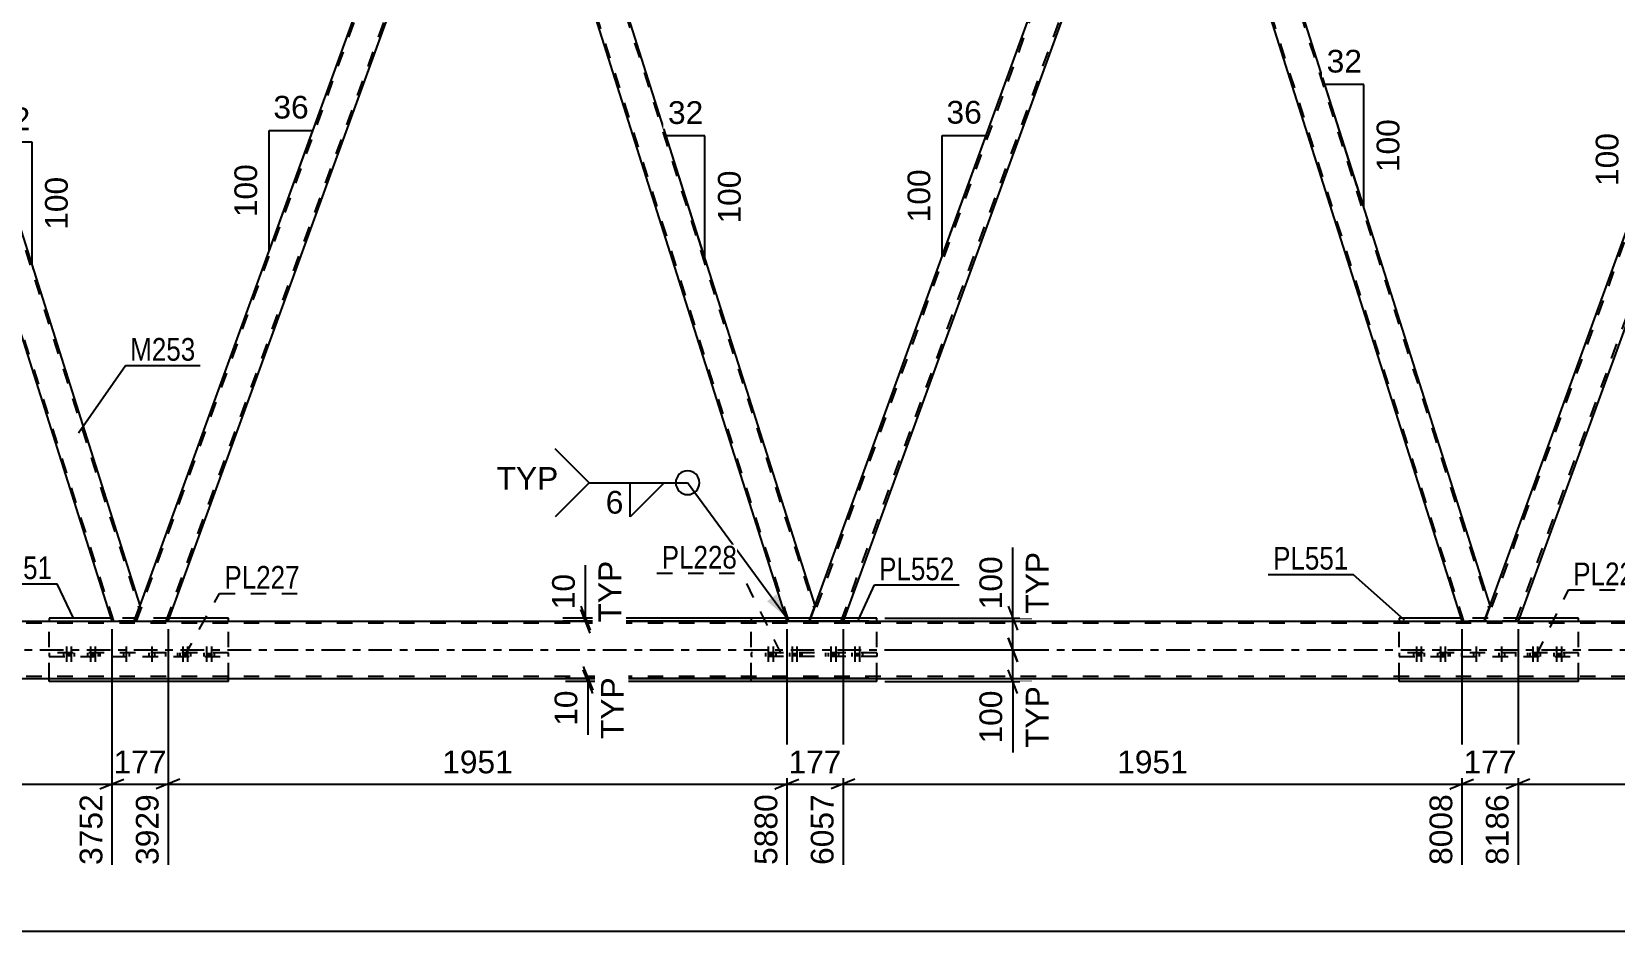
# Model space of a CAD drawing. Header units: millimetres. Extents: x -135 to 706, y -401 to 193.
# Drawn here: x 26.5 to 226.3, y -159.9 to -46.4 of the extents above; entities that cross this region are included whole.
import ezdxf

# ---------------------------------------------------------------- set-up
doc = ezdxf.new("R2010")
doc.units = ezdxf.units.MM
doc.linetypes.add('DXK_LINE_DOT2', pattern=[3.9198, 1.9599, -1.9599])
doc.linetypes.add('DXK_LINE_DOT3', pattern=[5.9187, 2.979, -0.9799, 0.9799, -0.9799])
doc.styles.add('Arial', font='arial.ttf', dxfattribs={"height": 0.2})
doc.styles.add('Arial Narrow', font='ARIALN.TTF', dxfattribs={"height": 0.2})

# ---------------------------------------------------------------- blocks, each defined once
blk = doc.blocks.new('Bolt-717262918-3135 - 3120')
at = {"color": 1, "linetype": 'DXK_LINE_DOT2'}
for p, q in [((208.36, -124.76), (208.36, -125.24)), ((208.36, -124.76), (208.36, -125.24)), ((208.72, -123.96), (208.72, -126.96)), ((208.72, -123.96), (208.72, -126.96)), ((209.08, -124.76), (209.08, -125.24)), ((209.08, -124.76), (209.08, -125.24)), ((211.56, -124.76), (211.56, -125.24)), ((211.56, -124.76), (211.56, -125.24)), ((211.92, -123.96), (211.92, -126.96)), ((211.92, -123.96), (211.92, -126.96)), ((212.28, -124.76), (212.28, -125.24)), ((212.28, -124.76), (212.28, -125.24))]:
    blk.add_line(p, q, dxfattribs=at)
blk = doc.blocks.new('Bolt-717262918-3281 - 3120')
at = {"color": 1, "linetype": 'DXK_LINE_DOT2'}
for p, q in [((30.55, -124.76), (30.55, -125.24)), ((30.91, -123.96), (30.91, -126.96)), ((31.15, -124.76), (31.15, -125.24)), ((31.27, -124.76), (31.27, -125.24)), ((31.51, -123.96), (31.51, -126.96)), ((31.87, -124.76), (31.87, -125.24)), ((33.56, -124.76), (33.56, -125.24)), ((33.92, -123.96), (33.92, -126.96)), ((34.17, -124.76), (34.17, -125.24)), ((34.28, -124.76), (34.28, -125.24)), ((34.53, -123.96), (34.53, -126.96)), ((34.89, -124.76), (34.89, -125.24))]:
    blk.add_line(p, q, dxfattribs=at)
blk = doc.blocks.new('Part-717262918-3364 - 3120')
at = {"color": 2, "linetype": 'Continuous'}
for p, q in [((171.73, -3), (170.56, -6.21)), ((210.46, -118.79), (173.74, -3)), ((170.56, -6.21), (206.89, -120.79)), ((209.73, -120.79), (210.46, -118.79))]:
    blk.add_line(p, q, dxfattribs=at)
at = {"color": 7, "linetype": 'DXK_LINE_DOT2'}
for p, q in [((173.74, -3), (171.73, -3)), ((173.49, -3), (210.32, -119.16)), ((207.15, -120.79), (170.69, -5.84)), ((209.73, -120.79), (206.89, -120.79))]:
    blk.add_line(p, q, dxfattribs=at)
blk = doc.blocks.new('Bolt-717262918-3260 - 3120')
at = {"color": 1, "linetype": 'DXK_LINE_DOT2'}
for p, q in [((38.09, -124.76), (38.09, -125.24)), ((38.09, -124.76), (38.09, -125.24)), ((38.45, -123.96), (38.45, -126.96)), ((38.45, -123.96), (38.45, -126.96)), ((38.81, -124.76), (38.81, -125.24)), ((38.81, -124.76), (38.81, -125.24)), ((41.29, -124.76), (41.29, -125.24)), ((41.29, -124.76), (41.29, -125.24)), ((41.65, -123.96), (41.65, -126.96)), ((41.65, -123.96), (41.65, -126.96)), ((42.01, -124.76), (42.01, -125.24)), ((42.01, -124.76), (42.01, -125.24))]:
    blk.add_line(p, q, dxfattribs=at)
blk = doc.blocks.new('Part-717262918-3384 - 3120')
at = {"color": 7, "linetype": 'DXK_LINE_DOT2'}
for p, q in [((39.72, -120.79), (82.59, -3)), ((43.46, -120.79), (86.34, -3)), ((86.59, -3), (82.33, -3)), ((85.42, -6.21), (86.59, -3)), ((39.46, -120.79), (40.19, -118.79)), ((43.72, -120.79), (39.46, -120.79))]:
    blk.add_line(p, q, dxfattribs=at)
at = {"color": 2, "linetype": 'Continuous'}
for p, q in [((40.19, -118.79), (82.33, -3)), ((43.72, -120.79), (85.42, -6.21))]:
    blk.add_line(p, q, dxfattribs=at)
blk = doc.blocks.new('Bolt-717262918-3220 - 3120')
at = {"color": 1, "linetype": 'DXK_LINE_DOT2'}
for p, q in [((119.06, -124.76), (119.06, -125.24)), ((119.42, -123.96), (119.42, -126.96)), ((119.66, -124.76), (119.66, -125.24)), ((119.78, -124.76), (119.78, -125.24)), ((120.02, -123.96), (120.02, -126.96)), ((120.38, -124.76), (120.38, -125.24)), ((122.08, -124.76), (122.08, -125.24)), ((122.44, -123.96), (122.44, -126.96)), ((122.68, -124.76), (122.68, -125.24)), ((122.8, -124.76), (122.8, -125.24)), ((123.04, -123.96), (123.04, -126.96)), ((123.4, -124.76), (123.4, -125.24))]:
    blk.add_line(p, q, dxfattribs=at)
blk = doc.blocks.new('Part-717262918-3275 - 3120')
at = {"color": 7, "linetype": 'DXK_LINE_DOT2'}
for p, q in [((167.72, -3), (124.85, -120.79)), ((128.6, -120.79), (171.47, -3)), ((167.47, -3), (171.73, -3)), ((171.73, -3), (170.56, -6.21)), ((125.32, -118.79), (124.6, -120.79)), ((128.85, -120.79), (124.6, -120.79))]:
    blk.add_line(p, q, dxfattribs=at)
at = {"color": 2, "linetype": 'Continuous'}
for p, q in [((125.32, -118.79), (167.47, -3)), ((170.56, -6.21), (128.85, -120.79))]:
    blk.add_line(p, q, dxfattribs=at)
blk = doc.blocks.new('Part-717262918-3297 - 3120')
at = {"color": 2, "linetype": 'Continuous'}
for p, q in [((206.77, -120.4), (199.01, -120.4)), ((199.01, -120.4), (199.01, -120.79)), ((221.62, -120.4), (214.13, -120.4)), ((221.62, -120.79), (221.62, -120.4)), ((199.01, -128.4), (199.01, -127.99)), ((221.62, -128.4), (199.01, -128.4)), ((221.62, -128.4), (221.62, -127.99))]:
    blk.add_line(p, q, dxfattribs=at)
at = {"color": 7, "linetype": 'DXK_LINE_DOT2'}
for p, q in [((199.01, -127.99), (199.01, -120.79)), ((214.13, -120.4), (206.77, -120.4)), ((221.62, -127.99), (221.62, -120.79))]:
    blk.add_line(p, q, dxfattribs=at)
blk = doc.blocks.new('Part-717262918-3379 - 3120')
at = {"color": 2, "linetype": 'Continuous'}
for p, q in [((1.46, -3), (0.29, -6.21)), ((40.19, -118.79), (3.47, -3)), ((0.29, -6.21), (36.63, -120.79)), ((39.46, -120.79), (40.19, -118.79))]:
    blk.add_line(p, q, dxfattribs=at)
at = {"color": 7, "linetype": 'DXK_LINE_DOT2'}
for p, q in [((3.47, -3), (1.46, -3)), ((3.22, -3), (40.05, -119.16)), ((36.88, -120.79), (0.43, -5.84)), ((39.46, -120.79), (36.63, -120.79))]:
    blk.add_line(p, q, dxfattribs=at)
blk = doc.blocks.new('Part-717262918-3422 - 3120')
at = {"color": 2, "linetype": 'Continuous'}
for p, q in [((36.5, -120.4), (28.74, -120.4)), ((28.74, -120.4), (28.74, -120.79)), ((51.35, -120.4), (43.86, -120.4)), ((51.35, -120.79), (51.35, -120.4)), ((28.74, -128.4), (28.74, -127.99)), ((51.35, -128.4), (28.74, -128.4)), ((51.35, -128.4), (51.35, -127.99))]:
    blk.add_line(p, q, dxfattribs=at)
at = {"color": 7, "linetype": 'DXK_LINE_DOT2'}
for p, q in [((28.74, -127.99), (28.74, -120.79)), ((43.86, -120.4), (36.5, -120.4)), ((51.35, -127.99), (51.35, -120.79))]:
    blk.add_line(p, q, dxfattribs=at)
blk = doc.blocks.new('Part-717262918-3548 - 3120')
at = {"color": 2, "linetype": 'Continuous'}
for p, q in [((86.59, -3), (85.42, -6.21)), ((125.32, -118.79), (88.6, -3)), ((85.42, -6.21), (121.76, -120.79)), ((124.6, -120.79), (125.32, -118.79))]:
    blk.add_line(p, q, dxfattribs=at)
at = {"color": 7, "linetype": 'DXK_LINE_DOT2'}
for p, q in [((88.6, -3), (86.59, -3)), ((88.35, -3), (125.19, -119.16)), ((122.01, -120.79), (85.56, -5.84)), ((124.6, -120.79), (121.76, -120.79))]:
    blk.add_line(p, q, dxfattribs=at)
blk = doc.blocks.new('Part-717262918-3553 - 3120')
at = {"color": 7, "linetype": 'DXK_LINE_DOT2'}
for p, q in [((252.86, -3), (209.99, -120.79)), ((213.73, -120.79), (256.6, -3)), ((252.6, -3), (256.86, -3)), ((256.86, -3), (255.69, -6.21)), ((210.46, -118.79), (209.73, -120.79)), ((213.99, -120.79), (209.73, -120.79))]:
    blk.add_line(p, q, dxfattribs=at)
at = {"color": 2, "linetype": 'Continuous'}
for p, q in [((210.46, -118.79), (252.6, -3)), ((255.69, -6.21), (213.99, -120.79))]:
    blk.add_line(p, q, dxfattribs=at)
blk = doc.blocks.new('Bolt-717262918-3583 - 3120')
at = {"color": 1, "linetype": 'DXK_LINE_DOT2'}
for p, q in [((215.48, -124.76), (215.48, -125.24)), ((215.84, -123.96), (215.84, -126.96)), ((216.08, -124.76), (216.08, -125.24)), ((216.2, -124.76), (216.2, -125.24)), ((216.44, -123.96), (216.44, -126.96)), ((216.8, -124.76), (216.8, -125.24)), ((218.49, -124.76), (218.49, -125.24)), ((218.85, -123.96), (218.85, -126.96)), ((219.09, -124.76), (219.09, -125.24)), ((219.21, -124.76), (219.21, -125.24)), ((219.45, -123.96), (219.45, -126.96)), ((219.81, -124.76), (219.81, -125.24))]:
    blk.add_line(p, q, dxfattribs=at)
blk = doc.blocks.new('Part-717262918-3588 - 3120')
at = {"color": 7, "linetype": 'DXK_LINE_DOT2'}
for p, q in [((199.01, -124.76), (199.01, -125.24)), ((221.62, -124.76), (199.01, -124.76)), ((199.01, -125.24), (221.62, -125.24)), ((205.42, -125.24), (205.42, -124.76)), ((206.92, -125.24), (206.92, -124.76)), ((213.72, -125.24), (213.72, -124.76)), ((215.21, -125.24), (215.21, -124.76)), ((221.62, -125.24), (221.62, -124.76))]:
    blk.add_line(p, q, dxfattribs=at)
blk = doc.blocks.new('Bolt-717262918-3612 - 3120')
at = {"color": 1, "linetype": 'DXK_LINE_DOT2'}
for p, q in [((200.82, -124.76), (200.82, -125.24)), ((201.18, -123.96), (201.18, -126.96)), ((201.42, -124.76), (201.42, -125.24)), ((201.54, -124.76), (201.54, -125.24)), ((201.78, -123.96), (201.78, -126.96)), ((202.14, -124.76), (202.14, -125.24)), ((203.83, -124.76), (203.83, -125.24)), ((204.19, -123.96), (204.19, -126.96)), ((204.44, -124.76), (204.44, -125.24)), ((204.55, -124.76), (204.55, -125.24)), ((204.8, -123.96), (204.8, -126.96)), ((205.16, -124.76), (205.16, -125.24))]:
    blk.add_line(p, q, dxfattribs=at)
blk = doc.blocks.new('Bolt-717262918-3689 - 3120')
at = {"color": 1, "linetype": 'DXK_LINE_DOT2'}
for p, q in [((126.97, -124.76), (126.97, -125.24)), ((127.33, -123.96), (127.33, -126.96)), ((127.57, -124.76), (127.57, -125.24)), ((127.69, -124.76), (127.69, -125.24)), ((127.93, -123.96), (127.93, -126.96)), ((128.29, -124.76), (128.29, -125.24)), ((129.98, -124.76), (129.98, -125.24)), ((130.34, -123.96), (130.34, -126.96)), ((130.58, -124.76), (130.58, -125.24)), ((130.7, -124.76), (130.7, -125.24)), ((130.94, -123.96), (130.94, -126.96)), ((131.3, -124.76), (131.3, -125.24))]:
    blk.add_line(p, q, dxfattribs=at)
blk = doc.blocks.new('Part-717262918-3694 - 3120')
at = {"color": 7, "linetype": 'DXK_LINE_DOT2'}
for p, q in [((133.11, -124.76), (117.25, -124.76)), ((117.25, -124.76), (117.25, -125.24)), ((133.11, -125.24), (117.25, -125.24)), ((123.66, -124.76), (123.66, -125.24)), ((126.7, -125.24), (126.7, -124.76)), ((133.11, -124.76), (133.11, -125.24))]:
    blk.add_line(p, q, dxfattribs=at)
blk = doc.blocks.new('Bolt-717262918-3695 - 3120')
at = {"color": 1, "linetype": 'DXK_LINE_DOT2'}
for p, q in [((45.21, -124.76), (45.21, -125.24)), ((45.57, -123.96), (45.57, -126.96)), ((45.81, -124.76), (45.81, -125.24)), ((45.93, -124.76), (45.93, -125.24)), ((46.17, -123.96), (46.17, -126.96)), ((46.53, -124.76), (46.53, -125.24)), ((48.22, -124.76), (48.22, -125.24)), ((48.58, -123.96), (48.58, -126.96)), ((48.83, -124.76), (48.83, -125.24)), ((48.94, -124.76), (48.94, -125.24)), ((49.19, -123.96), (49.19, -126.96)), ((49.55, -124.76), (49.55, -125.24))]:
    blk.add_line(p, q, dxfattribs=at)
blk = doc.blocks.new('Part-717262918-3700 - 3120')
at = {"color": 7, "linetype": 'DXK_LINE_DOT2'}
for p, q in [((28.74, -124.76), (28.74, -125.24)), ((51.35, -124.76), (28.74, -124.76)), ((28.74, -125.24), (51.35, -125.24)), ((35.15, -125.24), (35.15, -124.76)), ((36.65, -125.24), (36.65, -124.76)), ((43.45, -125.24), (43.45, -124.76)), ((44.94, -125.24), (44.94, -124.76)), ((51.35, -125.24), (51.35, -124.76))]:
    blk.add_line(p, q, dxfattribs=at)
blk = doc.blocks.new('Part-717262918-3742 - 3120')
at = {"color": 2, "linetype": 'Continuous'}
for p, q in [((-61.23, -120.79), (619.67, -120.79)), ((-61.23, -127.99), (619.67, -127.99))]:
    blk.add_line(p, q, dxfattribs=at)
at = {"color": 7, "linetype": 'DXK_LINE_DOT2'}
for p, q in [((619.67, -121.03), (-61.23, -121.03)), ((619.67, -127.75), (-61.23, -127.75))]:
    blk.add_line(p, q, dxfattribs=at)
at = {"color": 7, "linetype": 'DXK_LINE_DOT3'}
blk.add_line((-61.23, -124.39), (629.67, -124.39), dxfattribs=at)
blk = doc.blocks.new('Part-717262918-3758 - 3120')
at = {"color": 2, "linetype": 'Continuous'}
for p, q in [((121.64, -120.4), (117.25, -120.4)), ((117.25, -120.4), (117.25, -120.79)), ((133.11, -120.4), (129, -120.4)), ((133.11, -120.79), (133.11, -120.4)), ((117.25, -128.4), (117.25, -127.99)), ((133.11, -128.4), (117.25, -128.4)), ((133.11, -128.4), (133.11, -127.99))]:
    blk.add_line(p, q, dxfattribs=at)
at = {"color": 7, "linetype": 'DXK_LINE_DOT2'}
for p, q in [((117.25, -127.99), (117.25, -120.79)), ((129, -120.4), (121.64, -120.4)), ((133.11, -127.99), (133.11, -120.79))]:
    blk.add_line(p, q, dxfattribs=at)
blk = doc.blocks.new('AngleDimension-717262918-4438 - 3120')
at = {"color": 7, "linetype": 'Continuous'}
for p, q in [((110, -70.48), (106.54, -59.57)), ((111.44, -59.57), (106.54, -59.57)), ((111.44, -75.02), (106.54, -59.57)), ((111.44, -75.02), (111.44, -59.57))]:
    blk.add_line(p, q, dxfattribs=at)
at = {"color": 0}
for points in [[(111.82, -58.67), (111.82, -54.47), (106.17, -54.47), (106.17, -58.67)], [(116.54, -63.36), (112.34, -63.36), (112.34, -71.23), (116.54, -71.23)]]:
    blk.add_wipeout(points, dxfattribs=at)
at = {"color": 3, "style": 'Arial'}
blk.add_text('32', height=2.865, dxfattribs=at).set_placement((106.77, -58.07))
blk.add_text('100', height=2.865, rotation=90.0002, dxfattribs=at).set_placement((115.94, -70.63))
blk = doc.blocks.new('StraightDimension-717262918-4117 - 3120')
at = {"color": 7, "linetype": 'Continuous'}
for p, q in [((128.85, -121.79), (128.85, -151.51)), ((206.89, -121.79), (206.89, -151.51)), ((130.35, -140.71), (127.35, -141.91)), ((128.85, -141.31), (206.89, -141.31)), ((205.39, -141.91), (208.39, -140.71))]:
    blk.add_line(p, q, dxfattribs=at)
at = {"color": 0}
blk.add_wipeout([(172.92, -140.56), (172.92, -136.36), (162.83, -136.36), (162.83, -140.56)], dxfattribs=at)
at = {"color": 0, "linetype": 'Continuous'}
blk.add_wipeout([(206.29, -142.01), (202.09, -142.01), (202.09, -152.11), (206.29, -152.11)], dxfattribs=at)
at = {"color": 3, "style": 'Arial'}
blk.add_text('1951', height=2.865, dxfattribs=at).set_placement((163.43, -139.96))
at = {"color": 3, "linetype": 'Continuous', "style": 'Arial'}
blk.add_text('8008', height=2.865, rotation=90.0002, dxfattribs=at).set_placement((205.69, -151.51))
blk = doc.blocks.new('StraightDimension-717262918-4309 - 3120')
at = {"color": 7, "linetype": 'Continuous'}
for p, q in [((213.99, -121.79), (213.99, -151.51)), ((292.03, -121.79), (292.03, -153.73)), ((215.49, -140.71), (212.49, -141.91)), ((213.99, -141.31), (292.03, -141.31)), ((290.53, -141.91), (293.53, -140.71))]:
    blk.add_line(p, q, dxfattribs=at)
at = {"color": 0}
blk.add_wipeout([(258.06, -140.56), (258.06, -136.36), (247.96, -136.36), (247.96, -140.56)], dxfattribs=at)
at = {"color": 0, "linetype": 'Continuous'}
blk.add_wipeout([(291.43, -142.01), (287.23, -142.01), (287.23, -154.33), (291.43, -154.33)], dxfattribs=at)
at = {"color": 3, "style": 'Arial'}
blk.add_text('1951', height=2.865, dxfattribs=at).set_placement((248.56, -139.96))
at = {"color": 3, "linetype": 'Continuous', "style": 'Arial'}
blk.add_text('10137', height=2.865, rotation=90.0002, dxfattribs=at).set_placement((290.83, -153.73))
blk = doc.blocks.new('StraightDimension-717262918-9360 - 3120')
at = {"color": 7, "linetype": 'Continuous'}
for p, q in [((149.67, -118.9), (150.87, -121.9)), ((134.11, -120.4), (152.67, -120.4)), ((150.27, -124.39), (150.27, -120.4)), ((150.87, -125.89), (149.67, -122.89)), ((134.11, -124.39), (152.67, -124.39))]:
    blk.add_line(p, q, dxfattribs=at)
at = {"color": 0}
blk.add_wipeout([(149.52, -112), (145.32, -112), (145.32, -119.87), (149.52, -119.87)], dxfattribs=at)
at = {"color": 7, "linetype": 'Continuous'}
blk.add_line((150.27, -120.4), (150.27, -111.48), dxfattribs=at)
at = {"color": 3, "style": 'Arial'}
blk.add_text('100', height=2.865, rotation=90.0002, dxfattribs=at).set_placement((148.92, -119.27))
at = {"color": 0, "linetype": 'Continuous'}
blk.add_wipeout([(155.37, -111.45), (151.17, -111.45), (151.17, -120.43), (155.37, -120.43)], dxfattribs=at)
at = {"color": 7, "linetype": 'Continuous'}
blk.add_line((150.27, -120.4), (150.27, -111.48), dxfattribs=at)
at = {"color": 3, "linetype": 'Continuous', "style": 'Arial'}
blk.add_text('TYP', height=2.865, rotation=90.0002, dxfattribs=at).set_placement((154.77, -119.83))
blk = doc.blocks.new('StraightDimension-717262918-4069 - 3120')
at = {"color": 7, "linetype": 'Continuous'}
for p, q in [((36.63, -121.79), (36.63, -151.51)), ((43.72, -121.79), (43.72, -151.51)), ((35.13, -141.91), (38.13, -140.71)), ((36.63, -141.31), (43.72, -141.31)), ((45.22, -140.71), (42.22, -141.91))]:
    blk.add_line(p, q, dxfattribs=at)
at = {"color": 0}
blk.add_wipeout([(44.11, -140.56), (44.11, -136.36), (36.24, -136.36), (36.24, -140.56)], dxfattribs=at)
at = {"color": 0, "linetype": 'Continuous'}
blk.add_wipeout([(43.12, -142.01), (38.92, -142.01), (38.92, -152.11), (43.12, -152.11)], dxfattribs=at)
at = {"color": 3, "style": 'Arial'}
blk.add_text('177', height=2.865, dxfattribs=at).set_placement((36.84, -139.96))
at = {"color": 3, "linetype": 'Continuous', "style": 'Arial'}
blk.add_text('3929', height=2.865, rotation=90.0002, dxfattribs=at).set_placement((42.52, -151.51))
blk = doc.blocks.new('StraightDimension-717262918-4049 - 3120')
at = {"color": 7, "linetype": 'Continuous'}
for p, q in [((-45.67, -121.79), (-45.67, -151.51)), ((36.63, -121.79), (36.63, -151.51)), ((-44.17, -140.71), (-47.17, -141.91)), ((-45.67, -141.31), (36.63, -141.31)), ((35.13, -141.91), (38.13, -140.71))]:
    blk.add_line(p, q, dxfattribs=at)
at = {"color": 0}
blk.add_wipeout([(0.52, -140.56), (0.52, -136.36), (-9.57, -136.36), (-9.57, -140.56)], dxfattribs=at)
at = {"color": 0, "linetype": 'Continuous'}
blk.add_wipeout([(36.03, -142.01), (31.83, -142.01), (31.83, -152.11), (36.03, -152.11)], dxfattribs=at)
at = {"color": 3, "style": 'Arial'}
blk.add_text('2057', height=2.865, dxfattribs=at).set_placement((-8.97, -139.96))
at = {"color": 3, "linetype": 'Continuous', "style": 'Arial'}
blk.add_text('3752', height=2.865, rotation=90.0002, dxfattribs=at).set_placement((35.43, -151.51))
blk = doc.blocks.new('AngleDimension-717262918-9762 - 3120')
at = {"color": 7, "linetype": 'Continuous'}
for p, q in [((141.35, -59.53), (146.89, -59.53)), ((141.35, -74.75), (146.89, -59.53)), ((141.35, -74.75), (141.35, -59.53)), ((142.41, -71.86), (146.89, -59.53))]:
    blk.add_line(p, q, dxfattribs=at)
at = {"color": 0}
for points in [[(146.95, -58.63), (146.95, -54.43), (141.3, -54.43), (141.3, -58.63)], [(140.45, -63.21), (136.25, -63.21), (136.25, -71.08), (140.45, -71.08)]]:
    blk.add_wipeout(points, dxfattribs=at)
at = {"color": 3, "style": 'Arial'}
blk.add_text('36', height=2.865, dxfattribs=at).set_placement((141.9, -58.03))
blk.add_text('100', height=2.865, rotation=90.0002, dxfattribs=at).set_placement((139.85, -70.48))
blk = doc.blocks.new('StraightDimension-717262918-3834 - 3120')
at = {"color": 7, "linetype": 'Continuous'}
for p, q in [((96.08, -126.49), (97.28, -129.49)), ((97.28, -129.9), (96.08, -126.9)), ((132.11, -127.99), (93.83, -127.99)), ((132.11, -128.4), (93.83, -128.4)), ((96.68, -128.4), (96.68, -127.99))]:
    blk.add_line(p, q, dxfattribs=at)
at = {"color": 0}
blk.add_wipeout([(95.93, -128.92), (91.73, -128.92), (91.73, -134.57), (95.93, -134.57)], dxfattribs=at)
at = {"color": 7, "linetype": 'Continuous'}
blk.add_line((96.68, -128.4), (96.68, -135.1), dxfattribs=at)
at = {"color": 3, "style": 'Arial'}
blk.add_text('10', height=2.865, rotation=90.0002, dxfattribs=at).set_placement((95.33, -133.97))
at = {"color": 0, "linetype": 'Continuous'}
blk.add_wipeout([(101.78, -127.26), (97.58, -127.26), (97.58, -136.24), (101.78, -136.24)], dxfattribs=at)
at = {"color": 7, "linetype": 'Continuous'}
blk.add_line((96.68, -128.4), (96.68, -135.1), dxfattribs=at)
at = {"color": 3, "linetype": 'Continuous', "style": 'Arial'}
blk.add_text('TYP', height=2.865, rotation=90.0002, dxfattribs=at).set_placement((101.18, -135.64))
blk = doc.blocks.new('StraightDimension-717262918-4093 - 3120')
at = {"color": 7, "linetype": 'Continuous'}
for p, q in [((43.72, -121.79), (43.72, -151.51)), ((121.76, -121.79), (121.76, -151.51)), ((45.22, -140.71), (42.22, -141.91)), ((43.72, -141.31), (121.76, -141.31)), ((120.26, -141.91), (123.26, -140.71))]:
    blk.add_line(p, q, dxfattribs=at)
at = {"color": 0}
blk.add_wipeout([(87.79, -140.56), (87.79, -136.36), (77.69, -136.36), (77.69, -140.56)], dxfattribs=at)
at = {"color": 0, "linetype": 'Continuous'}
blk.add_wipeout([(121.16, -142.01), (116.96, -142.01), (116.96, -152.11), (121.16, -152.11)], dxfattribs=at)
at = {"color": 3, "style": 'Arial'}
blk.add_text('1951', height=2.865, dxfattribs=at).set_placement((78.29, -139.96))
at = {"color": 3, "linetype": 'Continuous', "style": 'Arial'}
blk.add_text('5880', height=2.865, rotation=90.0002, dxfattribs=at).set_placement((120.56, -151.51))
blk = doc.blocks.new('StraightDimension-717262918-4141 - 3120')
at = {"color": 7, "linetype": 'Continuous'}
for p, q in [((206.89, -121.79), (206.89, -151.51)), ((213.99, -121.79), (213.99, -151.51)), ((205.39, -141.91), (208.39, -140.71)), ((206.89, -141.31), (213.99, -141.31)), ((215.49, -140.71), (212.49, -141.91))]:
    blk.add_line(p, q, dxfattribs=at)
at = {"color": 0}
blk.add_wipeout([(214.38, -140.56), (214.38, -136.36), (206.51, -136.36), (206.51, -140.56)], dxfattribs=at)
at = {"color": 0, "linetype": 'Continuous'}
blk.add_wipeout([(213.39, -142.01), (209.19, -142.01), (209.19, -152.11), (213.39, -152.11)], dxfattribs=at)
at = {"color": 3, "style": 'Arial'}
blk.add_text('177', height=2.865, dxfattribs=at).set_placement((207.11, -139.96))
at = {"color": 3, "linetype": 'Continuous', "style": 'Arial'}
blk.add_text('8186', height=2.865, rotation=90.0002, dxfattribs=at).set_placement((212.79, -151.51))
blk = doc.blocks.new('StraightDimension-717262918-9361 - 3120')
at = {"color": 7, "linetype": 'Continuous'}
for p, q in [((149.67, -122.89), (150.87, -125.89)), ((134.11, -124.39), (152.67, -124.39)), ((150.27, -128.4), (150.27, -124.39)), ((150.87, -129.9), (149.67, -126.9)), ((134.11, -128.4), (152.67, -128.4))]:
    blk.add_line(p, q, dxfattribs=at)
at = {"color": 0}
blk.add_wipeout([(149.52, -128.92), (145.32, -128.92), (145.32, -136.8), (149.52, -136.8)], dxfattribs=at)
at = {"color": 7, "linetype": 'Continuous'}
blk.add_line((150.27, -128.4), (150.27, -137.32), dxfattribs=at)
at = {"color": 3, "style": 'Arial'}
blk.add_text('100', height=2.865, rotation=90.0002, dxfattribs=at).set_placement((148.92, -136.2))
at = {"color": 0, "linetype": 'Continuous'}
blk.add_wipeout([(155.37, -128.37), (151.17, -128.37), (151.17, -137.35), (155.37, -137.35)], dxfattribs=at)
at = {"color": 7, "linetype": 'Continuous'}
blk.add_line((150.27, -128.4), (150.27, -137.32), dxfattribs=at)
at = {"color": 3, "linetype": 'Continuous', "style": 'Arial'}
blk.add_text('TYP', height=2.865, rotation=90.0002, dxfattribs=at).set_placement((154.77, -136.75))
blk = doc.blocks.new('StraightDimension-717262918-4285 - 3120')
at = {"color": 7, "linetype": 'Continuous'}
for p, q in [((121.76, -121.79), (121.76, -151.51)), ((128.85, -121.79), (128.85, -151.51)), ((120.26, -141.91), (123.26, -140.71)), ((121.76, -141.31), (128.85, -141.31)), ((130.35, -140.71), (127.35, -141.91))]:
    blk.add_line(p, q, dxfattribs=at)
at = {"color": 0}
blk.add_wipeout([(129.24, -140.56), (129.24, -136.36), (121.37, -136.36), (121.37, -140.56)], dxfattribs=at)
at = {"color": 0, "linetype": 'Continuous'}
blk.add_wipeout([(128.25, -142.01), (124.05, -142.01), (124.05, -152.11), (128.25, -152.11)], dxfattribs=at)
at = {"color": 3, "style": 'Arial'}
blk.add_text('177', height=2.865, dxfattribs=at).set_placement((121.97, -139.96))
at = {"color": 3, "linetype": 'Continuous', "style": 'Arial'}
blk.add_text('6057', height=2.865, rotation=90.0002, dxfattribs=at).set_placement((127.65, -151.51))
blk = doc.blocks.new('AngleDimension-717262918-4536 - 3120')
at = {"color": 7, "linetype": 'Continuous'}
for p, q in [((193.67, -65.86), (189.62, -53.09)), ((194.52, -53.09), (189.62, -53.09)), ((194.52, -68.54), (189.62, -53.09)), ((194.52, -68.54), (194.52, -53.09))]:
    blk.add_line(p, q, dxfattribs=at)
at = {"color": 0}
for points in [[(194.9, -52.19), (194.9, -47.99), (189.25, -47.99), (189.25, -52.19)], [(199.62, -56.88), (195.42, -56.88), (195.42, -64.75), (199.62, -64.75)]]:
    blk.add_wipeout(points, dxfattribs=at)
at = {"color": 3, "style": 'Arial'}
blk.add_text('32', height=2.865, dxfattribs=at).set_placement((189.85, -51.59))
blk.add_text('100', height=2.865, rotation=90.0002, dxfattribs=at).set_placement((199.02, -64.15))
blk = doc.blocks.new('StraightDimension-717262918-4645 - 3120')
at = {"color": 7, "linetype": 'Continuous'}
for p, q in [((95.77, -118.9), (96.97, -121.9)), ((96.97, -122.29), (95.77, -119.29)), ((132.11, -120.4), (93.52, -120.4)), ((132.11, -120.79), (93.52, -120.79)), ((96.37, -120.79), (96.37, -120.4))]:
    blk.add_line(p, q, dxfattribs=at)
at = {"color": 0}
blk.add_wipeout([(95.62, -114.23), (91.42, -114.23), (91.42, -119.87), (95.62, -119.87)], dxfattribs=at)
at = {"color": 7, "linetype": 'Continuous'}
blk.add_line((96.37, -120.4), (96.37, -113.7), dxfattribs=at)
at = {"color": 3, "style": 'Arial'}
blk.add_text('10', height=2.865, rotation=90.0002, dxfattribs=at).set_placement((95.02, -119.27))
at = {"color": 0, "linetype": 'Continuous'}
blk.add_wipeout([(101.47, -112.56), (97.27, -112.56), (97.27, -121.54), (101.47, -121.54)], dxfattribs=at)
at = {"color": 7, "linetype": 'Continuous'}
blk.add_line((96.37, -120.4), (96.37, -113.7), dxfattribs=at)
at = {"color": 3, "linetype": 'Continuous', "style": 'Arial'}
blk.add_text('TYP', height=2.865, rotation=90.0002, dxfattribs=at).set_placement((100.87, -120.94))
blk = doc.blocks.new('StraightDimension-717262918-5216 - 3120')
at = {"color": 7, "linetype": 'Continuous'}
blk.add_line((-74.13, -159.88), (662.61, -159.88), dxfattribs=at)
blk = doc.blocks.new('AngleDimension-717262918-9720 - 3120')
at = {"color": 7, "linetype": 'Continuous'}
for p, q in [((26.56, -60.36), (21.66, -60.36)), ((26.56, -75.8), (21.66, -60.36)), ((26.56, -75.8), (26.56, -60.36)), ((26.76, -76.46), (26.56, -75.8))]:
    blk.add_line(p, q, dxfattribs=at)
at = {"color": 0}
for points in [[(26.93, -59.46), (26.93, -55.26), (21.28, -55.26), (21.28, -59.46)], [(31.66, -64.15), (27.46, -64.15), (27.46, -72.02), (31.66, -72.02)]]:
    blk.add_wipeout(points, dxfattribs=at)
at = {"color": 3, "style": 'Arial'}
blk.add_text('32', height=2.865, dxfattribs=at).set_placement((21.88, -58.86))
blk.add_text('100', height=2.865, rotation=90.0002, dxfattribs=at).set_placement((31.06, -71.42))
blk = doc.blocks.new('AngleDimension-717262918-9747 - 3120')
at = {"color": 7, "linetype": 'Continuous'}
for p, q in [((56.45, -58.89), (61.99, -58.89)), ((56.45, -74.11), (61.99, -58.89)), ((56.45, -74.11), (56.45, -58.89)), ((57.09, -72.36), (61.99, -58.89))]:
    blk.add_line(p, q, dxfattribs=at)
at = {"color": 0}
for points in [[(62.05, -57.99), (62.05, -53.79), (56.4, -53.79), (56.4, -57.99)], [(55.55, -62.56), (51.35, -62.56), (51.35, -70.43), (55.55, -70.43)]]:
    blk.add_wipeout(points, dxfattribs=at)
at = {"color": 3, "style": 'Arial'}
blk.add_text('36', height=2.865, dxfattribs=at).set_placement((57, -57.39))
blk.add_text('100', height=2.865, rotation=90.0002, dxfattribs=at).set_placement((54.95, -69.83))
blk = doc.blocks.new('AngleDimension-717262918-9777 - 3120')
at = {"color": 7, "linetype": 'Continuous'}
for p, q in [((228.15, -54.95), (233.69, -54.95)), ((228.15, -70.18), (233.69, -54.95)), ((228.15, -70.18), (228.15, -54.95)), ((229.67, -66.01), (233.69, -54.95))]:
    blk.add_line(p, q, dxfattribs=at)
at = {"color": 0}
for points in [[(233.75, -54.05), (233.75, -49.85), (228.1, -49.85), (228.1, -54.05)], [(227.25, -58.63), (223.05, -58.63), (223.05, -66.5), (227.25, -66.5)]]:
    blk.add_wipeout(points, dxfattribs=at)
at = {"color": 3, "style": 'Arial'}
blk.add_text('36', height=2.865, dxfattribs=at).set_placement((228.7, -53.45))
blk.add_text('100', height=2.865, rotation=90.0002, dxfattribs=at).set_placement((226.65, -65.9))
blk = doc.blocks.new('WeldMark-717262918-5321 - 3120')
at = {"linetype": 'Continuous'}
blk.add_hatch(color=30, dxfattribs=at).paths.add_polyline_path([(120.47, -117.38), (121.64, -120.24), (119.26, -118.26)])
at = {"color": 3, "linetype": 'Continuous'}
for q in [(92.54, -99.03), (92.54, -107.6)]:
    blk.add_line((96.82, -103.31), q, dxfattribs=at)
at = {"color": 30, "linetype": 'Continuous'}
blk.add_line((121.64, -120.24), (109.25, -103.31), dxfattribs=at)
at = {"color": 3, "linetype": 'Continuous'}
for start, end in [(90, 270), (270, 90)]:
    blk.add_arc((109.25, -103.31), 1.5, start, end, dxfattribs=at)
at = {"color": 0}
blk.add_wipeout([(101.35, -107.41), (101.35, -104.01), (98.72, -104.01), (98.72, -107.41)], dxfattribs=at)
at = {"color": 30, "linetype": 'Continuous'}
blk.add_line((96.82, -103.31), (109.25, -103.31), dxfattribs=at)
at = {"color": 3, "linetype": 'Continuous'}
for p, q in [((102, -103.31), (106.29, -103.31)), ((106.29, -103.31), (102, -107.6)), ((102, -107.6), (102, -103.31))]:
    blk.add_line(p, q, dxfattribs=at)
at = {"color": 3, "style": 'Arial'}
blk.add_text('6', height=2.87, dxfattribs=at).set_placement((98.92, -107.21))
at = {"color": 0, "linetype": 'Continuous'}
blk.add_wipeout([(92.92, -104.21), (92.92, -101.21), (85.15, -101.21), (85.15, -104.21)], dxfattribs=at)
blk.add_wipeout([(92.92, -104.21), (92.92, -101.21), (85.15, -101.21), (85.15, -104.21)], dxfattribs=at)
at = {"color": 3, "linetype": 'Continuous', "style": 'Arial'}
blk.add_text('TYP', height=2.865, dxfattribs=at).set_placement((85.15, -104.21))
blk = doc.blocks.new('Mark-717262918-3293 - 3120')
at = {"color": 0}
blk.add_wipeout([(192.59, -114.27), (192.59, -111.27), (183.09, -111.27), (183.09, -114.27)], dxfattribs=at)
blk.add_wipeout([(192.59, -114.27), (192.59, -111.27), (183.09, -111.27), (183.09, -114.27)], dxfattribs=at)
at = {"color": 30, "linetype": 'Continuous'}
for p in [(182.49, -114.87), (199.67, -120.65)]:
    blk.add_line(p, (193.19, -114.87), dxfattribs=at)
at = {"color": 3, "style": 'Arial Narrow'}
blk.add_text('PL551', height=2.863, dxfattribs=at).set_placement((183.09, -114.27))
blk = doc.blocks.new('Mark-717262918-3375 - 3120')
at = {"color": 0}
blk.add_wipeout([(47.16, -87.93), (47.16, -84.93), (38.94, -84.93), (38.94, -87.93)], dxfattribs=at)
blk.add_wipeout([(47.16, -87.93), (47.16, -84.93), (38.94, -84.93), (38.94, -87.93)], dxfattribs=at)
at = {"color": 30, "linetype": 'Continuous'}
for p, q in [((32.44, -97.03), (38.34, -88.53)), ((38.34, -88.53), (47.76, -88.53))]:
    blk.add_line(p, q, dxfattribs=at)
at = {"color": 3, "style": 'Arial Narrow'}
blk.add_text('M253', height=2.863, dxfattribs=at).set_placement((38.94, -87.93))
blk = doc.blocks.new('Mark-717262918-3798 - 3120')
at = {"color": 0, "linetype": 'Continuous'}
blk.add_wipeout([(142.9, -115.61), (142.9, -112.61), (133.4, -112.61), (133.4, -115.61)], dxfattribs=at)
blk.add_wipeout([(142.9, -115.61), (142.9, -112.61), (133.4, -112.61), (133.4, -115.61)], dxfattribs=at)
at = {"color": 30, "linetype": 'Continuous'}
for p, q in [((130.82, -120.62), (132.8, -116.21)), ((132.8, -116.21), (143.5, -116.21))]:
    blk.add_line(p, q, dxfattribs=at)
at = {"color": 3, "linetype": 'Continuous', "style": 'Arial Narrow'}
blk.add_text('PL552', height=2.863, dxfattribs=at).set_placement((133.4, -115.61))
blk = doc.blocks.new('Mark-717262918-3418 - 3120')
at = {"color": 0}
blk.add_wipeout([(29.11, -115.47), (29.11, -112.47), (19.6, -112.47), (19.6, -115.47)], dxfattribs=at)
blk.add_wipeout([(29.11, -115.47), (29.11, -112.47), (19.6, -112.47), (19.6, -115.47)], dxfattribs=at)
at = {"color": 30, "linetype": 'Continuous'}
for p in [(19, -116.07), (31.77, -120.4)]:
    blk.add_line(p, (29.71, -116.07), dxfattribs=at)
at = {"color": 3, "style": 'Arial Narrow'}
blk.add_text('PL551', height=2.863, dxfattribs=at).set_placement((19.6, -115.47))
blk = doc.blocks.new('Mark-717262918-3584 - 3120')
at = {"color": 0}
blk.add_wipeout([(230.46, -116.24), (230.46, -113.24), (220.95, -113.24), (220.95, -116.24)], dxfattribs=at)
blk.add_wipeout([(230.46, -116.24), (230.46, -113.24), (220.95, -113.24), (220.95, -116.24)], dxfattribs=at)
at = {"color": 30, "linetype": 'DXK_LINE_DOT2'}
for p, q in [((216.3, -125.1), (220.35, -116.84)), ((220.35, -116.84), (231.06, -116.84))]:
    blk.add_line(p, q, dxfattribs=at)
at = {"color": 3, "style": 'Arial Narrow'}
blk.add_text('PL227', height=2.863, dxfattribs=at).set_placement((220.95, -116.24))
blk = doc.blocks.new('Mark-717262918-3690 - 3120')
at = {"color": 0}
blk.add_wipeout([(115.48, -114.14), (115.48, -111.14), (105.98, -111.14), (105.98, -114.14)], dxfattribs=at)
blk.add_wipeout([(115.48, -114.14), (115.48, -111.14), (105.98, -111.14), (105.98, -114.14)], dxfattribs=at)
at = {"color": 30, "linetype": 'DXK_LINE_DOT2'}
for p in [(105.38, -114.74), (121.03, -124.83)]:
    blk.add_line(p, (116.08, -114.74), dxfattribs=at)
at = {"color": 3, "style": 'Arial Narrow'}
blk.add_text('PL228', height=2.863, dxfattribs=at).set_placement((105.98, -114.14))
blk = doc.blocks.new('Mark-717262918-3696 - 3120')
at = {"color": 0}
blk.add_wipeout([(60.33, -116.67), (60.33, -113.67), (50.82, -113.67), (50.82, -116.67)], dxfattribs=at)
blk.add_wipeout([(60.33, -116.67), (60.33, -113.67), (50.82, -113.67), (50.82, -116.67)], dxfattribs=at)
at = {"color": 30, "linetype": 'DXK_LINE_DOT2'}
for p, q in [((45.74, -125.24), (50.22, -117.27)), ((50.22, -117.27), (60.93, -117.27))]:
    blk.add_line(p, q, dxfattribs=at)
at = {"color": 3, "style": 'Arial Narrow'}
blk.add_text('PL227', height=2.863, dxfattribs=at).set_placement((50.82, -116.67))

msp = doc.modelspace()

# ---------------------------------------------------------------- block references
for name in ['Part-717262918-3379 - 3120', 'Part-717262918-3384 - 3120', 'Part-717262918-3548 - 3120', 'Part-717262918-3275 - 3120', 'Part-717262918-3364 - 3120', 'Part-717262918-3553 - 3120', 'Part-717262918-3742 - 3120', 'Part-717262918-3422 - 3120', 'Part-717262918-3758 - 3120', 'Part-717262918-3297 - 3120', 'Part-717262918-3700 - 3120', 'Bolt-717262918-3281 - 3120', 'Bolt-717262918-3260 - 3120', 'Bolt-717262918-3695 - 3120', 'Part-717262918-3694 - 3120', 'Bolt-717262918-3220 - 3120', 'Bolt-717262918-3689 - 3120', 'Part-717262918-3588 - 3120', 'Bolt-717262918-3612 - 3120', 'Bolt-717262918-3135 - 3120', 'Bolt-717262918-3583 - 3120']:
    msp.add_blockref(name, (0, 0))

# ---------------------------------------------------------------- next in the draw order: block references
for name in ['AngleDimension-717262918-4536 - 3120', 'AngleDimension-717262918-4438 - 3120', 'AngleDimension-717262918-9762 - 3120', 'StraightDimension-717262918-4069 - 3120', 'StraightDimension-717262918-4117 - 3120', 'StraightDimension-717262918-4309 - 3120']:
    msp.add_blockref(name, (0, 0))

# ---------------------------------------------------------------- next in the draw order: block references
for name in ['StraightDimension-717262918-9360 - 3120', 'StraightDimension-717262918-4049 - 3120', 'StraightDimension-717262918-4141 - 3120', 'StraightDimension-717262918-3834 - 3120']:
    msp.add_blockref(name, (0, 0))

# ---------------------------------------------------------------- next in the draw order: block references
for name in ['StraightDimension-717262918-4093 - 3120', 'StraightDimension-717262918-9361 - 3120']:
    msp.add_blockref(name, (0, 0))

# ---------------------------------------------------------------- next in the draw order: block references
msp.add_blockref('StraightDimension-717262918-4285 - 3120', (0, 0))

# ---------------------------------------------------------------- next in the draw order: block references
msp.add_blockref('StraightDimension-717262918-4645 - 3120', (0, 0))

# ---------------------------------------------------------------- next in the draw order: block references
msp.add_blockref('StraightDimension-717262918-5216 - 3120', (0, 0))

# ---------------------------------------------------------------- next in the draw order: block references
for name in ['AngleDimension-717262918-9777 - 3120', 'AngleDimension-717262918-9747 - 3120', 'AngleDimension-717262918-9720 - 3120', 'Mark-717262918-3375 - 3120', 'WeldMark-717262918-5321 - 3120', 'Mark-717262918-3293 - 3120', 'Mark-717262918-3418 - 3120', 'Mark-717262918-3696 - 3120', 'Mark-717262918-3798 - 3120', 'Mark-717262918-3584 - 3120']:
    msp.add_blockref(name, (0, 0))

# ---------------------------------------------------------------- next in the draw order: block references
msp.add_blockref('Mark-717262918-3690 - 3120', (0, 0))

doc.saveas('drawing.dxf')
